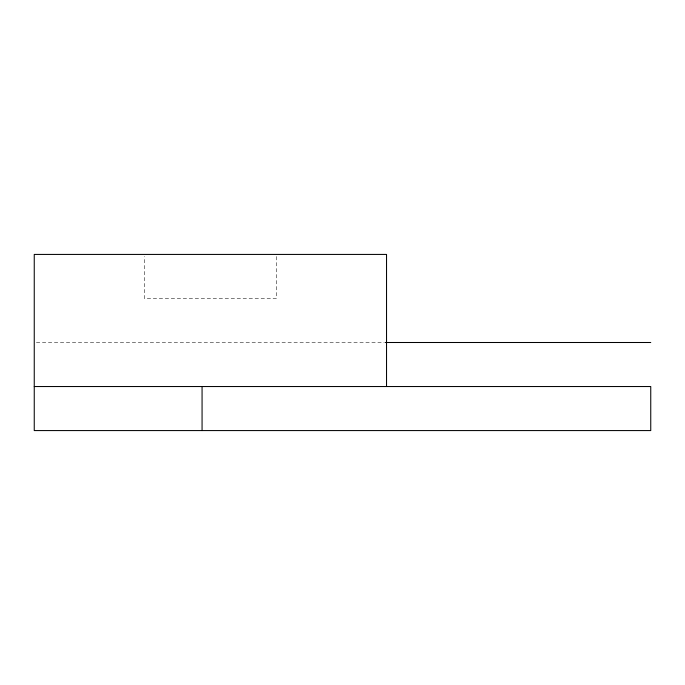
<?xml version="1.0" encoding="UTF-8"?>
<svg xmlns="http://www.w3.org/2000/svg" width="685" height="685" viewBox="0 0 685 685"><rect width="100%" height="100%" fill="white"/><g stroke="black" fill="none" stroke-linecap="round" stroke-linejoin="round"><path stroke-width="0.51" stroke-dasharray="3.42 2.57" d="M36.391 342.5L384.242 342.5M276.449 256.524L276.449 298.463L144.338 298.463L144.338 256.524"/><path stroke-width="1.03" d="M385.312 342.5L650.75 342.5M34.25 386.537L650.75 386.537L650.75 430.574L34.25 430.574L34.25 254.426L386.537 254.426L386.537 386.537M202.066 386.537L202.066 430.574"/></g></svg>
